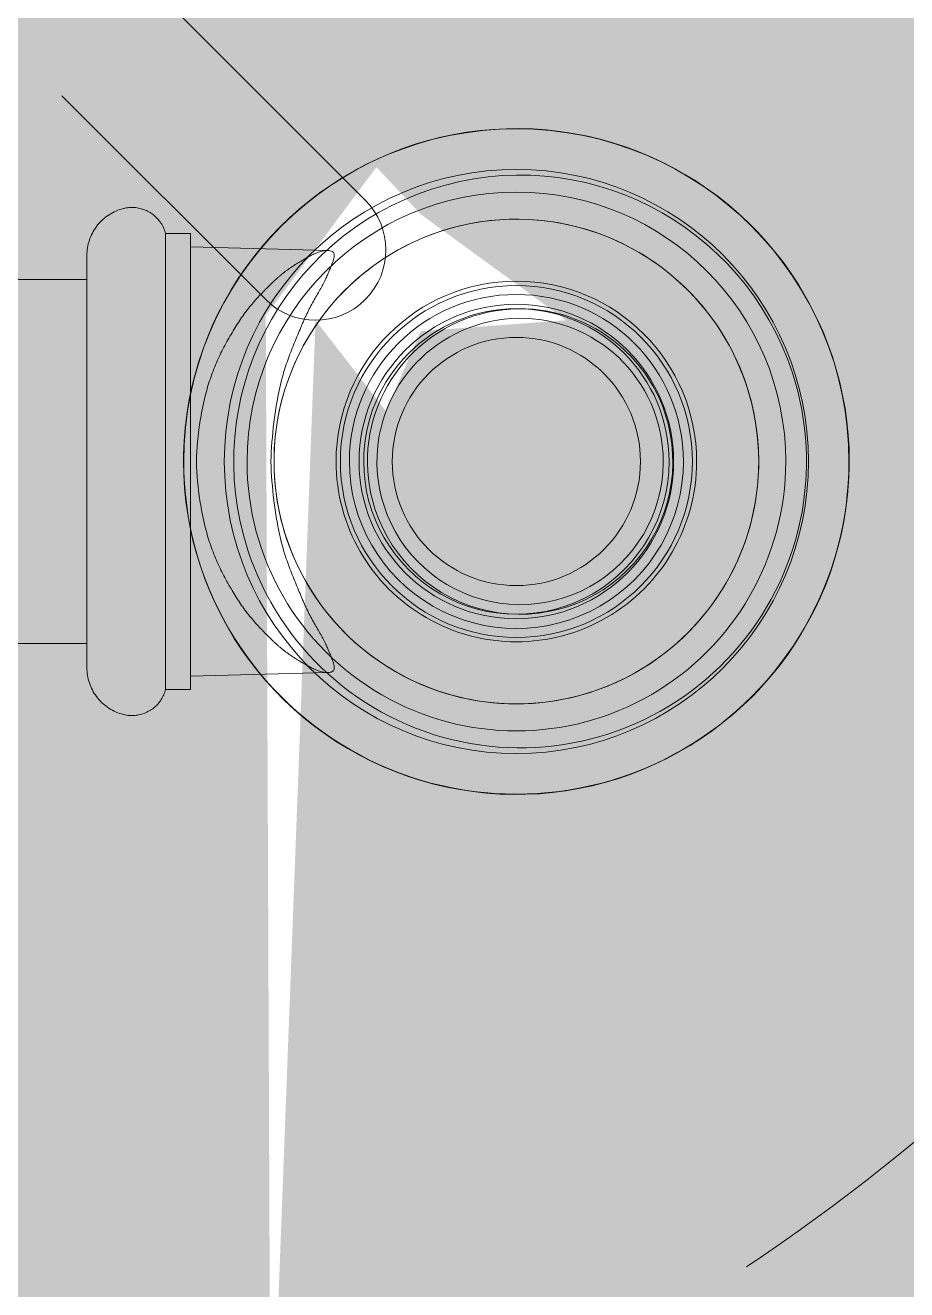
# Model space of a CAD drawing. Header units: metres. Extents: x 5 to 242, y -3 to 162.
# Drawn here: x 180.8653 to 180.9577, y 82.2999 to 82.4324 of the extents above; entities that cross this region are included whole.
import ezdxf

# ---------------------------------------------------------------- set-up
doc = ezdxf.new("R2010")
doc.units = ezdxf.units.M
doc.layers.add('1053_ARQ_BASE_MATADOURO_dwg', color=7, linetype='Continuous', lineweight=5, true_color=0x767676)
doc.layers.add('A-EQUIPAMENTOS', color=7, linetype='Continuous', lineweight=5)
doc.layers.add('P-SANR-FIXT', color=7, linetype='Continuous', lineweight=5)

# ---------------------------------------------------------------- blocks, each defined once
blk = doc.blocks.new('USO_ESG_Cuba lavatório redonda - Uso geral-3627488-TÉRREO 1_20')
at = {"layer": 'P-SANR-FIXT', "color": 9, "true_color": 0xc0c0c0}
for centre, radius, start, end in [((-2.759870525399777e-15, 0.1600000000000002), 0.1600000000000001, 359.9999999999996, 179.9999999999998), ((-2.727719265099044e-15, 0.1600000000000002), 0.1599999999999999, 4.198332179531842e-13, 180.0000000000002), ((-1.082867129298393e-15, 0.1600000000000002), 0.03059999999999998, 2.544443745170813e-13, 179.9999999999997), ((-1.082867129298393e-15, 0.1600000000000002), 0.03059999999999998, 2.608054838800084e-13, 180), ((-1.006728034269599e-15, 0.1603933675611828), 0.02999999999999999, 288.0421266573582, 108.0421266573584), ((-1.016502325472863e-15, 0.1603933675611828), 0.03000000000000002, 288.0421266573578, 108.042126657358), ((-1.006728034269599e-15, 0.1603933675611828), 0.02999999999999999, 108.0421266573584, 288.0421266573578), ((-1.016502325472863e-15, 0.1603933675611828), 0.03000000000000001, 108.042126657358, 288.0421266573574), ((-1.082867129298393e-15, 0.1600000000000002), 0.01843797686954812, 359.9999999999994, 179.9999999999989), ((-8.973071154472225e-16, 0.1603933675611828), 0.016, 288.0421266573582, 108.0421266573584), ((-3.062975324006055e-16, 0.1603933675611831), 0.01600000000000001, 288.0421266573578, 108.042126657358), ((-8.973071154472225e-16, 0.1603933675611828), 0.01599999999999999, 108.0421266573584, 288.0421266573578), ((-3.062975324006055e-16, 0.1603933675611831), 0.01600000000000001, 108.042126657358, 288.0421266573574), ((-1.016502325472863e-15, 0.1603933675611828), 0.01500000000000063, 288.0421266573582, 108.0421266573584), ((-9.252687152480522e-16, 0.1603933675611828), 0.01500000000000064, 288.0421266573578, 108.042126657358), ((-1.016502325472863e-15, 0.1603933675611828), 0.01500000000000063, 108.0421266573584, 288.0421266573578), ((-9.252687152480522e-16, 0.1603933675611828), 0.01500000000000064, 108.042126657358, 288.0421266573574), ((-2.759870525399777e-15, 0.1600000000000002), 0.1599999999999999, 180.0000000000002, 5.088887490341627e-14), ((-2.727719265099044e-15, 0.1600000000000002), 0.1599999999999999, 180.0000000000002, 5.088887490341627e-14), ((-1.082867129298393e-15, 0.1600000000000002), 0.03059999999999998, 180.0000000000007, 2.035554996136651e-13), ((-1.082867129298393e-15, 0.1600000000000002), 0.03059999999999998, 180.0000000000004, 2.035554996136651e-13), ((-1.082867129298393e-15, 0.1600000000000002), 0.01843797686954813, 179.9999999999999, 359.9999999999994)]:
    blk.add_arc(centre, radius, start, end, dxfattribs=at)
blk = doc.blocks.new('USO_ESG_Sifão de Uso Geral - Sifão para lavatório-3627490-TÉRREO 1_20')
at = {"layer": 'P-SANR-FIXT', "color": 9, "true_color": 0xc0c0c0}
for p, q in [((-0.02210700252943043, 0.140276305680348), (-0.02248571544011484, 0.1258568159530594)), ((0.02248571543976832, 0.1258568159530594), (0.02210700252908391, 0.140276305680348)), ((-0.02388009809960986, 0.1258568159530594), (-0.02388009809960986, 0.1232404111363001)), ((-0.02388009809944648, 0.1258568159528276), (0, 0.1258568159528276)), ((6.227954564079926e-17, 0.1258568159528275), (-0.02248571543990065, 0.1258568159528275)), ((0.0224857154399019, 0.1258568159528275), (-2.196845992576265e-16, 0.1258568159528275)), ((-7.715872584295738e-17, 0.1258568159528276), (0.02388009809944648, 0.1258568159528276)), ((0.02388009809926334, 0.1232404111363001), (0.02388009809926334, 0.1258568159530594)), ((-0.02271132290724608, 0.1232404111362354), (0, 0.1232404111362354)), ((-0.02271132290724611, 0.1232404111362354), (-8.776361973908255e-17, 0.1232404111362354)), ((-7.715872584295738e-17, 0.1232404111362354), (0.02271132290724606, 0.1232404111362354)), ((1.755272394781651e-16, 0.1232404111362354), (0.02271132290724613, 0.1232404111362354)), ((-0.01905000000013861, 0.1149999987484047), (-0.01905000000013861, 0.07289266715780068)), ((-3.58815205029565e-16, 0.1149999987483076), (-0.01904999999999815, 0.1149999987483076)), ((-1.849513117719566e-16, 0.1149999987483077), (-0.01904999999999815, 0.1149999987483077)), ((-0.016, 0.1149999987483078), (-3.582105201980049e-16, 0.1149999987483078)), ((-0.016, 0.1149999987483077), (-9.849626556709727e-17, 0.1149999987483077)), ((0.004930502809202403, 0.1149999987483077), (-1.219380204955646e-16, 0.1149999987483077)), ((0.004930502809202494, 0.1149999987483078), (-6.651271950495636e-17, 0.1149999987483078)), ((-2.587345371915908e-16, 0.1149999987483077), (0.004141104721640078, 0.1149999987483077)), ((1.004557004457308e-16, 0.1149999987483077), (0.004141104721640431, 0.1149999987483077)), ((0.01904999999999815, 0.1149999987483077), (0.01840088699080492, 0.1149999987483077)), ((0.01904999999999815, 0.1149999987483078), (0.01840088699080496, 0.1149999987483078)), ((0.01904999999979209, 0.1027178877682112), (0.01904999999979209, 0.1149999987484047)), ((-0.01905000000013861, 0.03360244957850154), (-0.01905000000013861, 0.01413148976545272)), ((0.01904999999979209, 0.01413148976545272), (0.01904999999979209, 0.03360245495839335)), ((-0.02955640025592632, 0.01695898247440039), (0, 0.01695898247440039)), ((-0.02955640025592635, 0.01695898247440039), (-1.142151288813576e-16, 0.01695898247440039)), ((6.161763616794731e-17, 0.0169589824744004), (-0.01907023710242991, 0.0169589824744004)), ((0.01907023710242991, 0.0169589824744004), (0, 0.0169589824744004)), ((-1.004139738387554e-16, 0.01695898247440039), (0.02955640025592629, 0.01695898247440039)), ((2.284302577627152e-16, 0.01695898247440039), (0.02955640025592639, 0.01695898247440039)), ((-0.033171959091578, 0.01488819227461761), (0, 0.01488819227461761)), ((-1.071815570673971e-16, 0.01488819227461761), (0.033171959091578, 0.01488819227461761)), ((-0.03, 0.01413148976521754), (0.03, 0.01413148976521754)), ((-0.03, 0.01413148976521754), (0.03, 0.01413148976521754)), ((-0.01907023710242991, 0.0141314897652176), (0, 0.0141314897652176)), ((0.01904999999999815, 0.01413148976521754), (-0.01904999999999815, 0.01413148976521754)), ((0.01904999999999815, 0.01413148976521754), (-0.01904999999999815, 0.01413148976521754)), ((-0.016, 0.01413148976521754), (0.016, 0.01413148976521754)), ((-0.016, 0.01413148976521754), (0.016, 0.01413148976521754)), ((-6.161763616794731e-17, 0.01413148976521748), (0.01907023710242991, 0.01413148976521748)), ((-1.04744440165294e-16, 0), (-0.03, 0)), ((0.03, 0), (-1.920283787331894e-16, 0)), ((0.03, 9.702447179016361e-17), (-2.912619083023203e-16, 9.702447179016361e-17)), ((-0.03457092903812933, -5.498934640968401e-17), (0, -5.498934640968401e-17)), ((-1.920283787331894e-16, -9.702447179016361e-17), (-0.03, -9.702447179016361e-17)), ((-1.117017536812876e-16, -5.498934640968401e-17), (0.03457092903812933, -5.498934640968401e-17))]:
    blk.add_line(p, q, dxfattribs=at)
at = {"layer": 'P-SANR-FIXT', "color": 254, "true_color": 0xd3d3d3}
for p, q in [((-0.02388009809944648, 0.1232404111362354), (-0.02271132290724608, 0.1232404111362354)), ((0.02271132290724606, 0.1232404111362354), (0.02388009809944648, 0.1232404111362354)), ((0.004141104721640078, 0.1149999987483077), (0.016, 0.1149999987483077)), ((0.004141104721640431, 0.1149999987483077), (0.016, 0.1149999987483077)), ((0.01840088699080492, 0.1149999987483077), (0.004930502809202403, 0.1149999987483077)), ((0.01840088699080496, 0.1149999987483078), (0.004930502809202494, 0.1149999987483078)), ((0.01904999999979209, 0.06375625427553314), (0.01904999999979209, 0.0862422085268332)), ((-0.01905000000013861, 0.07289266715780068), (-0.01905000000013861, 0.05263649293236122)), ((-0.01905000000013861, 0.04553576000836074), (-0.01905000000013861, 0.03360244957850154))]:
    blk.add_line(p, q, dxfattribs=at)
at = {"layer": 'P-SANR-FIXT', "color": 9, "true_color": 0xc0c0c0, "flags": 128}
for points in [[(-2.079104888252914e-13, 0.194882213969115), (-0.001394916511742304, 0.1948543119184287), (-0.002787601454508331, 0.1947706504039201), (-0.004175826829560719, 0.194631363266303), (-0.005557371772402621, 0.1944366733347528), (-0.006930026106037258, 0.1941868920722107), (-0.008291593876139269, 0.1938824190750129), (-0.00963989686494988, 0.1935237414352982), (-0.01097277807502505, 0.1931114329606506), (-0.01228810518096543, 0.1926461532565212), (-0.01358377393997998, 0.192128646671429), (-0.01485771155837265, 0.1915597411052175), (-0.01610788000785324, 0.1909403466857744), (-0.01733227928536599, 0.1902714543119946), (-0.01852895061338641, 0.1895541340688091), (-0.01969597957306305, 0.188789533515666), (-0.02083149916701623, 0.1879788758502651), (-0.02193369280618008, 0.1871234579521202), (-0.02300079721576749, 0.186224648307058), (-0.0240311052563382, 0.1852838848191677), (-0.02502296865484168, 0.1843026725090942), (-0.02597480064147658, 0.1832825811074039), (-0.02688507848813915, 0.1822252425427494), (-0.02775234594437188, 0.1811323483309294), (-0.0285752155672084, 0.1800056468696959), (-0.02935237094089516, 0.1788469406412496), (-0.0300825687825396, 0.1776580833282438), (-0.03076464093153627, 0.1764409768488426), (-0.03139749621771189, 0.1751975683136039), (-0.03198012220777346, 0.1739298469111196), (-0.03251158682430724, 0.1726398407250439), (-0.03299103983739788, 0.1713296134901357), (-0.03341771422443235, 0.1700012612906397), (-0.03379092739739554, 0.1686569092064135), (-0.03411008229502404, 0.1672987079142837), (-0.03437466833732324, 0.1659288302464342), (-0.03458426224307132, 0.1645494677149749), (-0.03473852870691444, 0.1631628270056004), (-0.03483722093522137, 0.1617711264478243), (-0.03488018104173716, 0.160376592465254), (-0.03486734029915479, 0.1589814560154704), (-0.0347987192500701, 0.1575879490186799), (-0.03467442767364683, 0.1561983007887229), (-0.03449466440965498, 0.1548147344665776), (-0.03425971704106087, 0.1534394634632885), (-0.03396996143357465, 0.1520746879188348), (-0.03362586113437319, 0.1507225911831764), (-0.03322796663048339, 0.1493853363225258), (-0.03277691446821191, 0.1480650626593022), (-0.03227342623479963, 0.1467638823499241), (-0.03171830740417191, 0.1454838770051556), (-0.03111244604775493, 0.1442270943606276), (-0.03045681141472433, 0.1429955450005844), (-0.02975245238050775, 0.1417911991408153), (-0.02900049576929378, 0.1406159834782564), (-0.02820214455130936, 0.1394717781071235), (-0.02735867591819242, 0.1383604135118334), (-0.0264714392398555, 0.1372836676386542), (-0.02554185390568182, 0.1362432630514893), (-0.02457140705379625, 0.1352408641755395), (-0.02356165119236139, 0.134278074635355), (-0.02251420171511654, 0.1333564346885272), (-0.02143073431795128, 0.1324774187626426), (-0.02031298231755318, 0.1316424330956372), (-0.01916273387864421, 0.1308528134862048), (-0.01798182915334037, 0.1301098231575867), (-0.01677215733734702, 0.1294146507355719), (-0.01553565364742554, 0.1287684083480577), (-0.01427429622581403, 0.128172129844642), (-0.01299010297520599, 0.1276267691438741), (-0.01168512833093992, 0.1271331987064983), (-0.01036145997407311, 0.1266922081402361), (-0.009021215491576914, 0.1263045029354133), (-0.007666538988712455, 0.1259707033380848), (-0.006299597658854145, 0.125691343356223), (-0.004922578316651561, 0.1254668699061753), (-0.003537683899173135, 0.1252976420974526), (-0.002147129942169886, 0.1251839306587575), (-0.0007531410352015883, 0.1251259175038671), (-2.079104888252914e-13, 0.125117786031228)], [(-2.079104888252914e-13, 0.125117786031228), (0.001394916511395786, 0.1251456880817757), (0.00278760145409251, 0.1252293495962844), (0.004175826829214202, 0.1253686367341787), (0.005557371772056104, 0.1255633266654517), (0.006930026105621437, 0.1258131079279938), (0.00829159387579275, 0.1261175809251916), (0.009639896864534057, 0.1264762585650449), (0.01097277807467854, 0.1268885670398311), (0.01228810518061891, 0.1273538467438219), (0.01358377393963347, 0.1278713533289141), (0.01485771155802613, 0.128440258894987), (0.01610788000743742, 0.12905965331443), (0.01733227928501947, 0.1297285456882099), (0.01852895061303989, 0.1304458659313954), (0.01969597957271653, 0.1312104664846771), (0.02083149916666971, 0.1320211241499394), (0.02193369280583356, 0.1328765420483614), (0.02300079721542097, 0.1337753516931465), (0.02403110525592238, 0.1347161151811753), (0.02502296865449516, 0.1356973274911103), (0.02597480064113006, 0.1367174188928006), (0.02688507848779264, 0.1377747574577323), (0.02775234594402537, 0.1388676516692751), (0.02857521556686188, 0.1399943531305085), (0.02935237094054865, 0.1411530593589549), (0.03008256878219309, 0.1423419166719606), (0.03076464093118975, 0.1435590231513619), (0.03139749621736537, 0.1448024316866005), (0.03198012220742694, 0.1460701530890849), (0.03251158682389142, 0.1473601592751606), (0.03299103983705136, 0.1486703865100688), (0.03341771422408583, 0.1499987387095647), (0.03379092739704902, 0.1513430907937909), (0.03411008229467753, 0.1527012920859208), (0.03437466833690742, 0.1540711697537703), (0.0345842622427248, 0.1554505322852296), (0.03473852870656793, 0.1568371729946041), (0.03483722093487486, 0.1582288735526574), (0.03488018104139064, 0.1596234075349505), (0.03486734029880827, 0.1610185439847341), (0.03479871924972358, 0.1624120509816632), (0.03467442767330031, 0.1638016992114815), (0.03449466440923916, 0.1651852655336268), (0.03425971704071435, 0.1665605365370546), (0.03396996143322813, 0.1679253120813697), (0.03362586113402667, 0.1692774088170281), (0.03322796663006757, 0.1706146636778172), (0.03277691446779609, 0.1719349373410409), (0.03227342623445311, 0.173236117650419), (0.03171830740382538, 0.1745161229950489), (0.03111244604740841, 0.1757729056395769), (0.0304568114143085, 0.1770044549998973), (0.02975245238016123, 0.1782088008593892), (0.02900049576894726, 0.1793840165220867), (0.02820214455096284, 0.180528221893081), (0.02735867591784591, 0.1816395864885097), (0.02647143923950898, 0.1827163323615503), (0.0255418539053353, 0.1837567369487151), (0.02457140705344973, 0.1847591358246649), (0.02356165119194557, 0.1857219253649881), (0.02251420171477003, 0.1866435653118158), (0.02143073431760477, 0.1875225812377004), (0.02031298231720666, 0.1883575669048445), (0.0191627338782977, 0.1891471865141382), (0.01798182915299385, 0.1898901768427564), (0.0167721573369312, 0.1905853492647711), (0.01553565364707902, 0.191231591652424), (0.01427429622546752, 0.191827870155701), (0.01299010297485947, 0.1923732308563303), (0.0116851283305934, 0.1928668012937062), (0.0103614599737266, 0.1933077918599684), (0.009021215491230396, 0.1936954970647912), (0.007666538988365937, 0.1940292966622583), (0.006299597658507628, 0.1943086566439815), (0.00492257831623574, 0.1945331300941678), (0.003537683898826618, 0.1947023579027518), (0.002147129941823369, 0.1948160693415855), (0.0007531410348550708, 0.1948740824963374), (-2.079104888252914e-13, 0.194882213969115)], [(-2.079104888252914e-13, 0.185393915096208), (-0.001015485757245369, 0.1853736026726561), (-0.002029346953770073, 0.1853126978975783), (-0.00303996162801177, 0.1852112982055915), (-0.004045713012220039, 0.1850695658146964), (-0.005044992118585652, 0.1848877274663893), (-0.006036200313726841, 0.1846660740630661), (-0.007017751876126931, 0.184404960203273), (-0.007988076532503692, 0.1841048036130022), (-0.008945621970476896, 0.1837660844792692), (-0.00988885632164329, 0.1833893446800128), (-0.01081627061214822, 0.1829751869189098), (-0.01172638117701154, 0.182524273759839), (-0.01261773203349512, 0.1820373265676462), (-0.01348889721039341, 0.1815151243539644), (-0.01433848302922725, 0.1809585025308588), (-0.01516513033387601, 0.1803683515747951), (-0.01596751666511336, 0.1797456156010656), (-0.01674435837588862, 0.1790912908546368), (-0.01749441268513583, 0.178406424115476), (-0.01821647966616038, 0.1776921110241783), (-0.01890940416551421, 0.1769494943292819), (-0.01957207765222102, 0.1761797620591798), (-0.02020343998965873, 0.1753841456214028), (-0.02080248113307935, 0.1745639178323203), (-0.02136824274417249, 0.1737203908815587), (-0.02189981972530623, 0.1728549142322438), (-0.02239636166644541, 0.1719688724623353), (-0.02285707420675754, 0.1710636830498261), (-0.02328122030411414, 0.1701407941042999), (-0.02366812141539867, 0.1692016820517787), (-0.02401715858138341, 0.1682478492706421), (-0.02432777341700712, 0.1672808216902609), (-0.02459946900483574, 0.1663021463483263), (-0.02483181068983486, 0.1653133889165762), (-0.02502442677496892, 0.1643161311960284), (-0.02517700911547872, 0.1633119685864331), (-0.02528931361211435, 0.1623025075334084), (-0.02536116060179902, 0.1612893629596379), (-0.02539243514468417, 0.1602741556801269), (-0.02538308720808091, 0.1592585098099746), (-0.02533313174664418, 0.1582440501660473), (-0.02524264867860165, 0.1572323996671272), (-0.02511178275740367, 0.1562251767384965), (-0.02494074334080397, 0.1552239927217885), (-0.02472980405515355, 0.1542304492978674), (-0.02447930235851145, 0.1532461359242629), (-0.02418963900007748, 0.1522726272924243), (-0.02386127737934276, 0.1513114808086775), (-0.02349474280495815, 0.150364234102071), (-0.02309062165408286, 0.1494324025653492), (-0.02264956043422299, 0.1485174769303005), (-0.02217226474936197, 0.1476209208824694), (-0.02165949817072942, 0.1467441687207774), (-0.02111208101546563, 0.14588862306136), (-0.02053088903422122, 0.1450556525944889), (-0.0199168520102563, 0.1442465898958297), (-0.0192709522717023, 0.1434627292927256), (-0.01859422312052102, 0.1427053247949338), (-0.0178877471789232, 0.1419755880881501), (-0.01715265465754346, 0.1412746865953137), (-0.01639012154786651, 0.1406037416094318), (-0.01560136774015209, 0.1399638264994508), (-0.01478765507198714, 0.1393559649927774), (-0.01395028531037588, 0.1387811295384683), (-0.0130905980681302, 0.1382402397503964), (-0.01220996866142141, 0.1377341609367694), (-0.01130980590960207, 0.1372637027160003), (-0.01039154988097125, 0.1368296177205935), (-0.009456669589195554, 0.1364326003941747), (-0.008506660643435499, 0.1360732858795855), (-0.00754304285529579, 0.135752249003587), (-0.006567357807658664, 0.1354700033566485), (-0.005581166388588281, 0.1352270004714235), (-0.004586046293771324, 0.1350236291007459), (-0.003583589503246003, 0.134860214595839), (-0.002575399733874838, 0.1347370183844603), (-0.001563089874491561, 0.1346542375545261), (-0.0005482794046230993, 0.1346120045378102), (-2.079104888252914e-13, 0.1346060849039964)], [(-2.079104888252914e-13, 0.1346060849039964), (0.001015485756898852, 0.1346263973276869), (0.002029346953423556, 0.1346873021026262), (0.003039961627665253, 0.134788701794613), (0.004045713011804219, 0.1349304341856467), (0.005044992118169831, 0.1351122725338151), (0.006036200313380323, 0.1353339259371383), (0.007017751875780414, 0.1355950397970701), (0.007988076532157174, 0.1358951963872023), (0.008945621970130378, 0.1362339155209353), (0.009888856321296772, 0.1366106553201916), (0.0108162706118017, 0.1370248130812946), (0.01172638117659571, 0.1374757262403655), (0.0126177320331486, 0.1379626734326968), (0.01348889721004689, 0.1384848756463787), (0.01433848302881142, 0.1390414974693456), (0.01516513033352949, 0.139631648425548), (0.01596751666469754, 0.1402543843991389), (0.0167443583754728, 0.1409087091457062), (0.01749441268478931, 0.1415935758847285), (0.01821647966581386, 0.1423078889760262), (0.01890940416516769, 0.1430505056709226), (0.01957207765180519, 0.1438202379410246), (0.02020343998931221, 0.1446158543788017), (0.02080248113266353, 0.1454360821678842), (0.02136824274382598, 0.1462796091186458), (0.02189981972489041, 0.1471450857680993), (0.02239636166609889, 0.1480311275378692), (0.02285707420641102, 0.1489363169506556), (0.02328122030376762, 0.1498592058959046), (0.02366812141505216, 0.1507983179484258), (0.02401715858096759, 0.1517521507295624), (0.0243277734166606, 0.1527191783099435), (0.02459946900448922, 0.1536978536520168), (0.02483181068948834, 0.1546866110836283), (0.0250244267745531, 0.155683868804176), (0.0251770091149936, 0.15668803141391), (0.02528931361176783, 0.157697492466796), (0.0253611606014525, 0.1587106370407051), (0.02539243514433765, 0.1597258443200775), (0.02538308720773439, 0.1607414901903685), (0.02533313174629766, 0.1617559498342958), (0.02524264867825514, 0.1627676003330773), (0.02511178275705716, 0.1637748232617079), (0.02494074334045745, 0.164776007278416), (0.02472980405480703, 0.1657695507024757), (0.02447930235816493, 0.1667538640759416), (0.02418963899959235, 0.1677273727077802), (0.02386127737892694, 0.1686885191915269), (0.02349474280461163, 0.1696357658982721), (0.02309062165373634, 0.1705675974349939), (0.02264956043387647, 0.1714825230700426), (0.02217226474901545, 0.1723790791177351), (0.0216594981703829, 0.1732558312795656), (0.02111208101504981, 0.1741113769388445), (0.0205308890338747, 0.1749443474057156), (0.01991685200984048, 0.1757534101045134), (0.01927095227135578, 0.1765372707074788), (0.0185942231201745, 0.1772946752054093), (0.01788774717850738, 0.1780244119123316), (0.01715265465719695, 0.1787253134050294), (0.01639012154752, 0.1793962583907727), (0.01560136773966697, 0.1800361735007537), (0.01478765507164062, 0.180644035007427), (0.01395028530996006, 0.1812188704618748), (0.01309059806778369, 0.1817597602500853), (0.01220996866107489, 0.1822658390635737), (0.01130980590925556, 0.1827362972843428), (0.01039154988062473, 0.1831703822797495), (0.009456669588849036, 0.1835673996061683), (0.00850666064308898, 0.183926714120619), (0.007543042854949272, 0.1842477509966175), (0.006567357807242843, 0.1845299966436945), (0.00558116638817246, 0.1847729995289195), (0.004586046293355503, 0.1849763708994586), (0.003583589502899486, 0.1851397854046427), (0.00257539973352832, 0.1852629816158828), (0.001563089874006437, 0.1853457624456784), (0.0005482794042765818, 0.1853879954625329), (-2.079104888252914e-13, 0.185393915096208)], [(-0.02097019630470313, 0.1149999987484047), (-0.02074820682703448, 0.1149999987484047), (-0.02049302464433949, 0.1149999987484047), (-0.02020505799385282, 0.1149999987484047), (-0.01988476756079417, 0.1149999987484047), (-0.01953266574146419, 0.1149999987484047), (-0.01914931582373065, 0.1149999987484047), (-0.01873533108559786, 0.1149999987484047), (-0.0182913738144236, 0.1149999987484047), (-0.01781815424706074, 0.1149999987484047), (-0.01731642943397292, 0.1149999987484047), (-0.01678700202774016, 0.1149999987484047), (-0.0162307189992116, 0.1149999987484047), (-0.01564847028283002, 0.1149999987484047), (-0.0150411873520985, 0.1149999987484047), (-0.01440984173010966, 0.1149999987484047), (-0.01375544343534548, 0.1149999987484047), (-0.01307903936545044, 0.1149999987484047), (-0.01238171162265117, 0.1149999987484047), (-0.01166457578248574, 0.1149999987484047), (-0.01092877910937732, 0.1149999987484047), (-0.01017549872099244, 0.1149999987484047), (-0.00940593970540358, 0.1149999987484047), (-0.008621333192788735, 0.1149999987484047), (-0.007822934386103226, 0.1149999987484047), (-0.007012020553218827, 0.1149999987484047), (-0.006189888983371566, 0.1149999987484047), (-0.005357854911522008, 0.1149999987484047), (-0.004517249414716934, 0.1149999987484047), (-0.003669417282600807, 0.1149999987484047), (-0.002815714865403606, 0.1149999987484047), (-0.001957507905226521, 0.1149999987484047), (-0.001096169350001765, 0.1149999987484047), (-0.0002330771575419931, 0.1149999987484047), (-2.079104888252914e-13, 0.1149999987484047)], [(-2.079104888252914e-13, 0.1149999987484047), (-0.0008633289440143927, 0.1149999987484047), (-0.001725276745789779, 0.1149999987484047), (-0.002584464472759828, 0.1149999987484047), (-0.00343951760796117, 0.1149999987484047), (-0.004289068248617514, 0.1149999987484047), (-0.005131757295090574, 0.1149999987484047), (-0.005966236624584236, 0.1149999987484047), (-0.006791171248285173, 0.1149999987484047), (-0.007605241446603577, 0.1149999987484047), (-0.00840714488098929, 0.1149999987484047), (-0.009195598676986994, 0.1149999987484047), (-0.009969341476797854, 0.1149999987484047), (-0.01072713545684292, 0.1149999987484047), (-0.01146776830852632, 0.1149999987484047), (-0.01219005517720852, 0.1149999987484047), (-0.01289284055800345, 0.1149999987484047), (-0.01357500014431062, 0.1149999987484047), (-0.01423544262624091, 0.1149999987484047), (-0.01487311143657953, 0.1149999987484047), (-0.01548698644151409, 0.1149999987484047), (-0.01607608557176173, 0.1149999987484047), (-0.01663946639444166, 0.1149999987484047), (-0.0171762276205649, 0.1149999987484047), (-0.0176855105464776, 0.1149999987484047), (-0.01816650042828806, 0.1149999987484047), (-0.01861842778477239, 0.1149999987484047), (-0.0190405696284126, 0.1149999987484047), (-0.01943225062248766, 0.1149999987484047), (-0.0197928441608914, 0.1149999987484047), (-0.02012177337081539, 0.1149999987484047), (-0.02041851203587157, 0.1149999987484047), (-0.02068258543729808, 0.1149999987484047), (-0.02091357111407997, 0.1149999987484047)], [(-2.079104888252914e-13, 0.1149999987484047), (0.0008633289436678752, 0.1149999987484047), (0.001725276745443262, 0.1149999987484047), (0.002584464472413311, 0.1149999987484047), (0.003439517607614653, 0.1149999987484047)], [(0.00366941728225429, 0.1149999987484047), (0.002815714865057089, 0.1149999987484047), (0.001957507904880004, 0.1149999987484047), (0.001096169349655247, 0.1149999987484047), (0.0002330771571954756, 0.1149999987484047), (-2.079104888252914e-13, 0.1149999987484047)], [(0.01768551054613108, 0.1149999987484047), (0.01816650042794154, 0.1149999987484047), (0.01861842778442588, 0.1149999987484047), (0.01904056962806608, 0.1149999987484047), (0.01943225062214115, 0.1149999987484047), (0.01979284416054488, 0.1149999987484047), (0.02012177337046887, 0.1149999987484047), (0.02041851203538645, 0.1149999987484047), (0.02068258543688226, 0.1149999987484047), (0.02091357111373345, 0.1149999987484047)], [(0.02097019630435662, 0.1149999987484047), (0.02074820682661866, 0.1149999987484047), (0.02049302464399298, 0.1149999987484047), (0.02020505799350631, 0.1149999987484047), (0.01988476756044765, 0.1149999987484047), (0.01953266574111767, 0.1149999987484047), (0.01914931582331483, 0.1149999987484047), (0.01873533108525135, 0.1149999987484047), (0.01829137381407709, 0.1149999987484047), (0.01781815424671422, 0.1149999987484047)], [(-0.0331719590917468, 0.01488819227468594), (-0.03315162239318997, 0.01498875114948896), (-0.03312728067933422, 0.01508841633713419), (-0.03309897289174478, 0.01518702839397847), (-0.03306674431692991, 0.01528442956225554), (-0.03303064651371078, 0.015380464020816), (-0.03299073723075035, 0.01547497813475857), (-0.03294708031451828, 0.01556782070187328), (-0.03289974560665251, 0.01565884319395627), (-0.03284880883265778, 0.01574789999410496), (-0.03279435148055527, 0.01583484863082522), (-0.03273646067038408, 0.01591955000465387), (-0.03267522901517841, 0.01600186861131588), (-0.03261075447245021, 0.01608167275892156), (-0.03254314018784044, 0.01615883477754032), (-0.03247249432962235, 0.01623323122461625), (-0.03239892991620509, 0.0163047430816514), (-0.03232256463490503, 0.01637325594492904), (-0.03224352065385611, 0.0164386602084749), (-0.03216192442671254, 0.01650085123939498), (-0.03207790648986684, 0.0165597295451742), (-0.03199160125412345, 0.01661520093349027), (-0.03190314678958076, 0.01666717666149343), (-0.03181268460434494, 0.01671557357940328), (-0.03172035941866998, 0.01676031426232403), (-0.03162631893327598, 0.01680132713471357), (-0.03153071359260848, 0.0168385465850115), (-0.03143369634511764, 0.01687191306973291), (-0.03133542239757735, 0.01690137320966169), (-0.03123604896725592, 0.01692687987481659), (-0.03113573503055232, 0.01694839225999203), (-0.03107743835374186, 0.01695898247444857)], [(0.03107743835339534, 0.01695898247444857), (0.03117822241681115, 0.01693979286345238), (0.03127815848403261, 0.01691658831449058), (0.03137708667854695, 0.01688940594984233), (0.03147484873639515, 0.01685828925564965), (0.03157128825912969, 0.01682328801192089), (0.03166625096406951, 0.01678445821297028), (0.03175958493129765, 0.01674186197843228), (0.03185114084615416, 0.01669556745332593), (0.03194077223881832, 0.01664564869869391), (0.03202833571820793, 0.01659218557392524), (0.03211369120130458, 0.01653526360882097), (0.03219670213762765, 0.01647497386623472), (0.03227723572747109, 0.01641141279695112), (0.03235516313424924, 0.01634468208500039), (0.03243035969053617, 0.0162748884856268), (0.0325027050980756, 0.01620214365327738), (0.03257208361961293, 0.01612656396446218), (0.0326383842642821, 0.01604827033035763), (0.03270150096523048, 0.01596738800428138), (0.03276133274913518, 0.01588404638043503), (0.03281778389802676, 0.01579837878793405), (0.03287076410196478, 0.01571052227652144), (0.03292018860402077, 0.01562061739770725), (0.03296597833542, 0.01552880798050246), (0.03300806004264414, 0.01543524090022256), (0.03304636640358385, 0.01534006584382587), (0.03308083613648396, 0.01524343507164813), (0.03311141409689899, 0.01514550317220674), (0.03313805136688679, 0.01504642681534169), (0.03316070533235125, 0.0149463645025844), (0.03317195909140028, 0.01488819227468594)], [(-0.03457092903829944, 1.386069925501943e-13), (-0.03409619888071647, 0.006793772741305657), (-0.03335017000815223, 0.01356312704604279), (-0.0331719590917468, 0.01488819227468594)], [(0.03317195909140028, 0.01488819227468594), (0.03397111898991352, 0.008124904594953478), (0.03449918027467775, 0.001335068951866924), (0.03457092903795292, 1.386069925501943e-13)]]:
    blk.add_lwpolyline(points, dxfattribs=at)
at = {"layer": 'P-SANR-FIXT', "color": 254, "true_color": 0xd3d3d3, "flags": 128}
for points in [[(-0.02650502393966399, 0.1188205461134243), (-0.0265380956104309, 0.1189621222412909), (-0.02656547929231056, 0.1191049076376861), (-0.02658713117724619, 0.1192486738760686), (-0.02660301662679595, 0.1193931909611431), (-0.02661311022764494, 0.119538227696723), (-0.02661739583228646, 0.1196835520547029), (-0.02661586658452561, 0.1198289315472179), (-0.02660852493084512, 0.1199741335979718), (-0.02659538261652433, 0.120118925914674), (-0.02657646066616489, 0.120263076860784), (-0.02655178935104887, 0.1204063558250367), (-0.02652140813993319, 0.1205485335922171), (-0.02648536563639937, 0.1206893827078344), (-0.02644371950060977, 0.1208286778432135), (-0.02639653635748055, 0.1209661961564274), (-0.02634389169016213, 0.1211017176469923), (-0.02628586971875812, 0.1212350255097314), (-0.0262225632660151, 0.1213659064803222), (-0.02615407360887457, 0.1214941511773785), (-0.02608051031609484, 0.1216195544363545), (-0.02600199107332901, 0.1217419156391527), (-0.02591864149448084, 0.1218610390336122), (-0.02583059492114044, 0.1219767340480088), (-0.02573799220912952, 0.1220888155950197), (-0.02564098150291848, 0.1221971043677881), (-0.02553971799909359, 0.1223014271275326), (-0.02543436369755746, 0.1224016169802071), (-0.02532508714268042, 0.1224975136431804), (-0.0252120631536407, 0.1225889637024906), (-0.02509547254485406, 0.1226758208573483), (-0.02497550183628518, 0.1227579461550751), (-0.024852342955512, 0.1228352082123205), (-0.0247261929303646, 0.1229074834267147), (-0.02459725357428743, 0.1229746561731361), (-0.0244657311624147, 0.1230366189894448), (-0.02433183610272536, 0.1230932727484938), (-0.02419578259867358, 0.1231445268161409), (-0.02405778830682957, 0.1231902991970634), (-0.02391807398876808, 0.123230516665187), (-0.02388009809960986, 0.1232404111363001)], [(0.02388009809926334, 0.1232404111363001), (0.02402023846735992, 0.1232017043843211), (0.02415871888088586, 0.1231574244734573), (0.02429531780068119, 0.1231076422424161), (0.02442981669757537, 0.1230524373318647), (0.02456200040223139, 0.1229918980580205), (0.02469165744861384, 0.1229261212708563), (0.02481858041336818, 0.1228552121991375), (0.0249425662466756, 0.1227792842822921), (0.02506341659777154, 0.1226984589886964), (0.025180938131732, 0.1226128656217647), (0.02529494283926015, 0.1225226411123149), (0.02540524833704767, 0.1224279298005407), (0.02551167816002762, 0.1223288832043989), (0.02561406204295454, 0.1222256597770469), (0.02571223619366811, 0.1221184246544399), (0.02580604355436735, 0.1220073493893437), (0.02589533405325165, 0.1218926116786948), (0.02597996484458799, 0.1217743950783475), (0.02605980053720468, 0.1216528887097811), (0.02613471341099539, 0.1215282869571052), (0.02620458362136451, 0.1214007891565801), (0.0262692993908513, 0.1212705992775435), (0.02632875718807154, 0.1211379255959906), (0.02638286189314495, 0.1210029803615024), (0.02643152695016288, 0.1208659794577961), (0.02647467450544882, 0.1207271420567631), (0.02651223553202744, 0.1205866902689013), (0.0265441499403023, 0.1204448487869569), (0.02657036667411048, 0.1203018445272097), (0.02659084379208489, 0.1201579062659064), (0.02660554853536378, 0.120013264273616), (0.02661445737942977, 0.1198681499466733), (0.02661755607215746, 0.1197227954366827), (0.02661483965605985, 0.1195774332802987), (0.02660631247695128, 0.1194322960258189), (0.02659198817660127, 0.1192876158618557), (0.02657188967069597, 0.1191436242460084), (0.02654604911259248, 0.1190005515336732), (0.02651450784168774, 0.1188586266110124), (0.02650502393931747, 0.1188205461134243)], [(-0.0215889801981144, 0.1149999987484047), (-0.0217918502493385, 0.1150040566905758), (-0.0219943957517351, 0.1150162240250149), (-0.02219629267569853, 0.1150364812865875), (-0.02239721802930435, 0.1150647960682858), (-0.02259685037475902, 0.1151011230720971), (-0.02279487034297836, 0.1151454041828816), (-0.02299096114414642, 0.1151975685601301), (-0.02318480907494777, 0.1152575327520375), (-0.02337610401997827, 0.1153252008285657), (-0.02356453994809672, 0.1154004645355744), (-0.02374981540198478, 0.1154832034666939), (-0.02393163398056859, 0.1155732852577905), (-0.02410970481277746, 0.1156705657966792), (-0.02428374302340199, 0.1157748894557059), (-0.02445347018827942, 0.1158860893390225), (-0.02461861478033097, 0.1160039875506529), (-0.02477891260326305, 0.116128395478637), (-0.02493410721487307, 0.1162591140967783), (-0.02508395033684101, 0.1163959342828857), (-0.02522820225211563, 0.1165386371544795), (-0.02536663218844006, 0.1166869944166949), (-0.0254990186874622, 0.1168407687301449), (-0.0256251499589449, 0.1169997140883475), (-0.02574482421986795, 0.1171635762128939), (-0.02585785001682798, 0.1173320929591511), (-0.02596404653277569, 0.1175049947365187), (-0.02606324387587283, 0.1176820049388032), (-0.02615528335150848, 0.1178628403874835), (-0.02624001771622698, 0.1180472117844009), (-0.02631731141308264, 0.118234824174707), (-0.02638704078862902, 0.1184253774185429), (-0.02644909429078034, 0.1186185666714511), (-0.02650337264712944, 0.1188140828718566)], [(0.02650502393931747, 0.1188205461134243), (0.02645100272284926, 0.1186249587089435), (0.02638920330748261, 0.118431688026229), (0.02631972455909036, 0.1182410432567307), (0.02624267762897616, 0.1180533293916909), (0.02615818577562586, 0.1178688467331387), (0.02606638416809346, 0.1176878904141711), (0.02596741966935842, 0.1175107499258877), (0.02586145060145609, 0.1173377086555516), (0.02574864649238134, 0.1171690434322365), (0.02562918780448818, 0.117005024084531), (0.02550326564632578, 0.1168459130079467), (0.02537108146652499, 0.116691964746602), (0.02523284673139842, 0.1165434255848861), (0.02508878258715522, 0.1164005331535376), (0.02493911950569091, 0.1162635160501392), (0.02478409691596208, 0.1161325934729171), (0.02462396282108457, 0.1160079748697892), (0.02445897340150168, 0.1158898596041825), (0.02428939260498464, 0.1157784366349904), (0.02411549172471296, 0.1156738842157953), (0.02393754896488008, 0.1155763696075359), (0.02375584899604219, 0.1154860488132141), (0.02357068249937838, 0.1154030663264613), (0.02338234570180284, 0.1153275549020058), (0.02319113990192891, 0.1152596353415243), (0.02299737098834048, 0.115199416302365), (0.02280134894989351, 0.1151469941216546), (0.0226033873801267, 0.1151024526638314), (0.02240380297522697, 0.1150658631859184), (0.02220291502769815, 0.1150372842230347), (0.02200104491538623, 0.1150167614958056), (0.02179851558752471, 0.1150043278357924), (0.02159565104759185, 0.1150000031343458)], [(-0.02091357111407997, 0.1149999987484047), (-0.02111109953838113, 0.1149999987484047), (-0.0212748547069803, 0.1149999987484047), (-0.02140457464635492, 0.1149999987484047), (-0.02150005183238318, 0.1149999987484047), (-0.02156113352196116, 0.1149999987484047), (-0.02158772199729774, 0.1149999987484047)], [(-0.02157171131660744, 0.1149999987484047), (-0.02151993229881646, 0.1149999987484047), (-0.02143372597995331, 0.1149999987484047), (-0.02131323027182716, 0.1149999987484047), (-0.0211586379418357, 0.1149999987484047), (-0.02097019630470313, 0.1149999987484047)], [(0.003439517607614653, 0.1149999987484047), (0.004289068248270997, 0.1149999987484047), (0.005131757294744057, 0.1149999987484047), (0.005966236624237718, 0.1149999987484047), (0.006791171247869352, 0.1149999987484047), (0.00760524144625706, 0.1149999987484047), (0.008407144880642772, 0.1149999987484047), (0.009195598676640476, 0.1149999987484047), (0.009969341476451336, 0.1149999987484047), (0.0107271354564271, 0.1149999987484047), (0.0114677683081798, 0.1149999987484047), (0.01219005517686201, 0.1149999987484047), (0.01289284055765693, 0.1149999987484047), (0.0135750001439641, 0.1149999987484047), (0.01423544262582509, 0.1149999987484047), (0.01487311143623301, 0.1149999987484047), (0.01548698644109827, 0.1149999987484047), (0.0160760855713459, 0.1149999987484047), (0.01663946639409514, 0.1149999987484047), (0.01717622762021838, 0.1149999987484047), (0.01768551054613108, 0.1149999987484047)], [(0.01781815424671422, 0.1149999987484047), (0.0173164294336264, 0.1149999987484047), (0.01678700202732434, 0.1149999987484047), (0.01623071899886509, 0.1149999987484047), (0.01564847028248351, 0.1149999987484047), (0.01504118735168268, 0.1149999987484047), (0.01440984172969384, 0.1149999987484047), (0.01375544343499896, 0.1149999987484047), (0.01307903936510393, 0.1149999987484047), (0.01238171162223534, 0.1149999987484047), (0.01166457578213922, 0.1149999987484047), (0.0109287791089615, 0.1149999987484047), (0.01017549872064592, 0.1149999987484047), (0.009405939705057063, 0.1149999987484047), (0.008621333192442217, 0.1149999987484047), (0.007822934385756708, 0.1149999987484047), (0.007012020552872309, 0.1149999987484047), (0.006189888983025049, 0.1149999987484047), (0.005357854911106187, 0.1149999987484047), (0.004517249414370417, 0.1149999987484047), (0.00366941728225429, 0.1149999987484047)], [(0.02091357111373345, 0.1149999987484047), (0.02111109953803461, 0.1149999987484047), (0.02127485470656448, 0.1149999987484047), (0.0214045746459391, 0.1149999987484047), (0.02150005183203666, 0.1149999987484047), (0.02156113352161465, 0.1149999987484047), (0.02158772199688192, 0.1149999987484047)], [(0.02157171131626092, 0.1149999987484047), (0.02151993229840064, 0.1149999987484047), (0.02143372597960679, 0.1149999987484047), (0.02131323027148064, 0.1149999987484047), (0.02115863794148918, 0.1149999987484047), (0.02097019630435662, 0.1149999987484047)]]:
    blk.add_lwpolyline(points, dxfattribs=at)
at = {"layer": 'P-SANR-FIXT', "color": 9, "true_color": 0xc0c0c0}
for centre, radius, start, end in [((0, 0.1600000000000024), 0.03484968565129571, 89.99999999999993, 269.9999999999994), ((0, 0.1600000000000024), 0.03484968565129571, 269.9999999999994, 89.99999999999957), ((0, 0.1600000000000024), 0.02822349525623116, 89.99999999999994, 269.9999999999993), ((0, 0.1600000000000024), 0.02822349525623116, 269.9999999999994, 89.99999999999957), ((0, 0.1600000000000024), 0.02539391509603855, 90.00000000000006, 269.9999999999995), ((0, 0.1600000000000024), 0.02539391509603866, 269.9999999999998, 90.00000000000006), ((0, 0.1600000000000024), 0.01888887034603919, 90.00000000000021, 269.9999999999997), ((0, 0.1600000000000024), 0.01888887034603919, 90.00000000000021, 269.9999999999997), ((0, 0.1600000000000024), 0.01888887034603921, 270.0000000000001, 90.00000000000026), ((0, 0.1600000000000024), 0.01888887034603921, 270.0000000000001, 90.00000000000026), ((0, 0.1600000000000042), 0.01750000469312065, 90.00000000000021, 269.9999999999997), ((0, 0.1600000000000042), 0.01647931792355418, 90.00000000000021, 269.9999999999997), ((0, 0.1600000000000024), 0.01647931792355325, 89.9999999999999, 269.9999999999992), ((0, 0.1600000000000042), 0.01750000469312063, 270, 90.0000000000002), ((0, 0.1600000000000042), 0.01647931792355235, 270.0000000000007, 90.00000000000061), ((0, 0.1600000000000024), 0.01647931792355323, 269.9999999999993, 89.99999999999926), ((0, 0.1600000000000024), 0.01599999999999952, 90.00000000000026, 269.9999999999997), ((0, 0.1600000000000024), 0.01599999999999952, 90.00000000000026, 269.9999999999997), ((0, 0.1600000000000024), 0.01599999999999953, 270.0000000000001, 90.00000000000026), ((0, 0.1600000000000024), 0.01599999999999953, 270.0000000000001, 90.00000000000026), ((0, 0.1600000000000024), 0.013, 90.00000000000072, 269.9999999999998), ((0, 0.1600000000000024), 0.013, 90.00000000000072, 269.9999999999998), ((0, 0.1600000000000024), 0.01300000000000002, 269.9999999999999, 89.9999999999997), ((0, 0.1600000000000024), 0.01300000000000002, 269.9999999999999, 89.99999999999908)]:
    blk.add_arc(centre, radius, start, end, dxfattribs=at)
for points, knots in [([(1.953414440934392e-17, 0.1342758894700975), (-0.001377101227162897, 0.1343226451089204), (-0.003425110654776472, 0.1344806990385406), (-0.005722952094638456, 0.1348179702534925), (-0.007001875168755885, 0.1350555019216125), (-0.007942767972928621, 0.1352529548815855), (-0.008861045203260979, 0.1354823874086898), (-0.01005179180697895, 0.1358378079699749), (-0.01147870816019734, 0.1363482188920625), (-0.01282304289705025, 0.136898881456077), (-0.01372048118429078, 0.1372783077776575), (-0.0142206010028508, 0.1374903521867096), (-0.01458961342713358, 0.1376441162076547), (-0.01495122087901142, 0.1377996019522394), (-0.01542190816395072, 0.1380178986930015), (-0.0162169268517935, 0.1384170223840122), (-0.0172717198692685, 0.1390111462520751), (-0.01822114325250046, 0.1395610539170863), (-0.01883010481430302, 0.1398828187140913), (-0.01916194805615183, 0.1400436288305042), (-0.01940264114877668, 0.1401494199999907), (-0.01963520559252075, 0.1402466596218535), (-0.0199339571987136, 0.1403739978909522), (-0.02042518096176844, 0.1405811392988146), (-0.0210275182716631, 0.1408183888751671), (-0.02157202828579439, 0.1409517194559379), (-0.02192951781374668, 0.1408815745860063), (-0.02211077837862968, 0.1405406710397728), (-0.02211828694501386, 0.139986762204452), (-0.02198146269398612, 0.1394078274181293), (-0.02181532965522156, 0.1389713205951394), (-0.02170129298084044, 0.1387167095537992), (-0.02160641254581262, 0.1385259821496781), (-0.02150276782851678, 0.1383294290640157), (-0.02135353969188658, 0.138051455080198), (-0.0210637195730255, 0.1375329907415766), (-0.0205703898494284, 0.136718603226776), (-0.01997262552510192, 0.1358619850975263), (-0.01949672719469069, 0.1352695181582222), (-0.0192077999065575, 0.1349366726685921), (-0.01898206940410105, 0.1346923625781808), (-0.01874851688713007, 0.1344485479776047), (-0.01842858643222972, 0.1341172337757285), (-0.01784499528796337, 0.1335285963479842), (-0.0169432216982659, 0.1326737371236768), (-0.01594413105958265, 0.1318394629985269), (-0.01508100634377095, 0.1312049601014064), (-0.01439875445389685, 0.1307559509830316), (-0.01368430472703248, 0.1303201087326955), (-0.01269535237455672, 0.1297384640944012), (-0.01138879504234278, 0.1290376030863658), (-0.009712557209786327, 0.1282785435380376), (-0.00793067366215588, 0.1276600569157738), (-0.006053097951000428, 0.127189057331873), (-0.003444831214353627, 0.1267052270234266), (-0.001390393587699273, 0.1265193046406144), (-1.47230339898885e-16, 0.1264723609770083)], [0, 0, 0, 0, 0.05555555555555555, 0.08333333333333333, 0.09722222222222221, 0.1111111111111111, 0.125, 0.1388888888888889, 0.1666666666666667, 0.1944444444444444, 0.2083333333333333, 0.2152777777777778, 0.2222222222222222, 0.2291666666666667, 0.2361111111111111, 0.25, 0.2777777777777778, 0.3055555555555556, 0.3194444444444444, 0.3263888888888888, 0.3333333333333333, 0.3402777777777778, 0.3472222222222222, 0.361111111111111, 0.3888888888888888, 0.4166666666666666, 0.4444444444444444, 0.4722222222222222, 0.5, 0.5277777777777778, 0.5416666666666667, 0.5486111111111112, 0.5555555555555556, 0.5625, 0.5694444444444444, 0.5833333333333334, 0.6111111111111112, 0.6388888888888888, 0.6527777777777777, 0.6597222222222221, 0.6666666666666666, 0.6736111111111112, 0.6805555555555556, 0.6944444444444444, 0.7222222222222222, 0.75, 0.7638888888888888, 0.7777777777777778, 0.7916666666666667, 0.8055555555555556, 0.8333333333333333, 0.861111111111111, 0.8888888888888888, 0.9166666666666666, 0.9444444444444444, 1, 1, 1, 1]), ([(0, 0.1264723609770084), (0.001390393587699208, 0.1265193046406145), (0.00344483121435372, 0.1267052270234268), (0.006053097951000649, 0.1271890573318726), (0.007930673662156239, 0.1276600569157736), (0.009712557209786789, 0.1282785435380373), (0.01138879504234338, 0.1290376030863656), (0.01269535237455739, 0.1297384640944011), (0.01368430472703319, 0.1303201087326954), (0.01439875445389762, 0.1307559509830316), (0.01508100634377176, 0.1312049601014066), (0.01594413105958348, 0.1318394629985266), (0.0169432216982668, 0.1326737371236776), (0.01784499528796431, 0.1335285963479839), (0.0184285864322307, 0.1341172337757289), (0.01874851688713106, 0.1344485479776047), (0.01898206940410204, 0.1346923625781811), (0.01920779990655852, 0.1349366726685927), (0.0194967271946917, 0.1352695181582223), (0.01997262552510297, 0.1358619850975268), (0.02057038984942945, 0.136718603226777), (0.02106371957302669, 0.137532990741577), (0.02135353969188773, 0.1380514550801989), (0.02150276782851794, 0.1383294290640162), (0.0216064125458138, 0.138525982149679), (0.02170129298084161, 0.1387167095537998), (0.02181532965522275, 0.1389713205951403), (0.02198146269398734, 0.1394078274181302), (0.02211828694501508, 0.1399867622044532), (0.02211077837863092, 0.1405406710397737), (0.0219295178137479, 0.1408815745860074), (0.02157202828579559, 0.1409517194559392), (0.02102751827166428, 0.140818388875168), (0.02042518096176959, 0.1405811392988156), (0.01993395719871471, 0.1403739978909531), (0.01963520559252185, 0.1402466596218541), (0.01940264114877776, 0.1401494199999914), (0.01916194805615289, 0.1400436288305055), (0.01883010481430408, 0.1398828187140918), (0.01822114325250146, 0.139561053917087), (0.01727171986926947, 0.1390111462520756), (0.01621692685179442, 0.1384170223840123), (0.0154219081639516, 0.1380178986930019), (0.01495122087901229, 0.13779960195224), (0.01458961342713442, 0.1376441162076552), (0.01422060100285165, 0.1374903521867097), (0.01372048118429155, 0.1372783077776578), (0.01282304289705102, 0.1368988814560776), (0.01147870816019802, 0.1363482188920623), (0.01005179180697957, 0.1358378079699749), (0.008861045203261524, 0.1354823874086898), (0.007942767972929123, 0.1352529548815856), (0.007001875168756317, 0.1350555019216123), (0.005722952094638812, 0.1348179702534927), (0.003425110654776733, 0.1344806990385407), (0.001377101227163031, 0.1343226451089206), (4.224941116360778e-17, 0.1342758894700976)], [0, 0, 0, 0, 0.05555555555555555, 0.08333333333333333, 0.1111111111111111, 0.1388888888888889, 0.1666666666666667, 0.1944444444444444, 0.2083333333333333, 0.2222222222222222, 0.2361111111111111, 0.25, 0.2777777777777778, 0.3055555555555556, 0.3194444444444444, 0.3263888888888888, 0.3333333333333333, 0.3402777777777778, 0.3472222222222222, 0.361111111111111, 0.3888888888888888, 0.4166666666666666, 0.4305555555555555, 0.4375, 0.4444444444444444, 0.4513888888888888, 0.4583333333333333, 0.4722222222222222, 0.5, 0.5277777777777778, 0.5555555555555556, 0.5833333333333334, 0.6111111111111112, 0.6388888888888888, 0.6527777777777777, 0.6597222222222221, 0.6666666666666666, 0.6736111111111112, 0.6805555555555556, 0.6944444444444444, 0.7222222222222222, 0.75, 0.7638888888888888, 0.7708333333333333, 0.7777777777777778, 0.7847222222222223, 0.7916666666666667, 0.8055555555555556, 0.8333333333333333, 0.861111111111111, 0.875, 0.8888888888888888, 0.9027777777777777, 0.9166666666666666, 0.9444444444444444, 1, 1, 1, 1])]:
    blk.add_open_spline(points, degree=3, knots=knots, dxfattribs=at)
blk = doc.blocks.new('1053_ARQ_BASE_MATADOURO_dwg_A$C36706394-4039621-TÉRREO 1_20')
at = {"layer": 'A-EQUIPAMENTOS', "true_color": 0xe2e2e2}
h = blk.add_hatch(color=254, dxfattribs=at)
h.paths.add_polyline_path([(0.0001433662209583417, 0.2413469433308088), (0.01722721261676397, 0.3409887801844958), (0.07259618080445872, 0.4258633158798795), (0.1566267831339737, 0.4816144715849318), (0.2561152307711466, 0.4995701522183706), (0.3065170094039235, 0.4931319497926481), (0.3065169518232522, 0.1910034194588403), (0.007022733827121556, 0.1910034805211806), (0.0005726141983168418, 0.2382056786296558)])
h.paths.add_polyline_path([(0.0001433662209583417, 0.2413469433308088), (0.02283819799829962, 0.2181319818706135), (0.03286055804815387, 0.2382056724852079), (0.02614858653019928, 0.2271222179613425), (0.003592405564414912, 0.2394602930856112)])
h.paths.add_polyline_path([(0.03802957199607499, 0.3252506531202202), (0.1628162907119988, 0.3247472994506345), (0.1783617588274823, 0.3363405099835425), (0.1734132944732781, 0.3409887862420372), (0.1623210821010324, 0.3562151238340012), (0.1611845127883666, 0.3409887885692486), (0.1528065186575788, 0.3373278411306274), (0.1623210771043196, 0.3299583289124858), (0.04048372216659773, 0.3253436067395346)])
h.paths.add_polyline_path([(0.09932748549996359, 0.1910034629553778), (0.2464602034924579, 0.2450640788465465), (0.2540722052937272, 0.2531887048471279), (0.2479193133565859, 0.2655181362536078), (0.2301190928108783, 0.253188709405496), (0.1223138466616914, 0.2019323780058501)])
h.paths.add_polyline_path([(0.222801456980138, 0.473019407191173), (0.2894673610178796, 0.4729585025576129), (0.274866155422145, 0.4730193983316913), (0.2725266968231912, 0.4735003276257518), (0.2538396855395624, 0.4733195951523645)])
at = {"layer": 'A-EQUIPAMENTOS', "color": 253, "true_color": 0xaaaaaa}
for p, q in [((0.1979107410714299, 0.3121602328589039), (0.1749016158282757, 0.3351693581789732)), ((0.1858356423882047, 0.3033912122849869), (0.1644795562606305, 0.3247472979128361))]:
    blk.add_line(p, q, dxfattribs=at)
for centre, radius, start, end in [((0.2498250505886972, 0.2498238645493984), 0.2248255442149628, 128.2254065096785, 146.1356251154178), ((0.1696905860444531, 0.3299583289772273), 0.007369508991979166, 44.99999992571568, 224.9999999257152)]:
    blk.add_arc(centre, radius, start, end, dxfattribs=at)
blk = doc.blocks.new('1053_ARQ_BASE_MATADOURO_dwg_arq geral tgov-4039641-TÉRREO 1_20')
at = {"extrusion": (0, 0, -1), "zscale": -1, "rotation": 90.00001090347922}
blk.add_blockref('1053_ARQ_BASE_MATADOURO_dwg_A$C36706394-4039621-TÉRREO 1_20', (-23.95722618373111, -0.9468546397985577), dxfattribs=at)
blk = doc.blocks.new('1053_ARQ_BASE_MATADOURO_dwg-3625622-TÉRREO 1_20')
blk.add_blockref('1053_ARQ_BASE_MATADOURO_dwg_arq geral tgov-4039641-TÉRREO 1_20', (130.2097949645677, 83.1860339743535))

msp = doc.modelspace()

# ---------------------------------------------------------------- block references
at = {"layer": '1053_ARQ_BASE_MATADOURO_dwg', "color": 253, "true_color": 0xaaaaaa}
msp.add_blockref('1053_ARQ_BASE_MATADOURO_dwg-3625622-TÉRREO 1_20', (26.39876504313851, 0), dxfattribs=at)
at = {"layer": 'P-SANR-FIXT', "color": 9, "true_color": 0xc0c0c0, "rotation": 270.0000000000006}
for name in ['USO_ESG_Cuba lavatório redonda - Uso geral-3627488-TÉRREO 1_20', 'USO_ESG_Sifão de Uso Geral - Sifão para lavatório-3627490-TÉRREO 1_20']:
    msp.add_blockref(name, (180.7567896429256, 82.38670306710037), dxfattribs=at)

doc.saveas('drawing.dxf')
